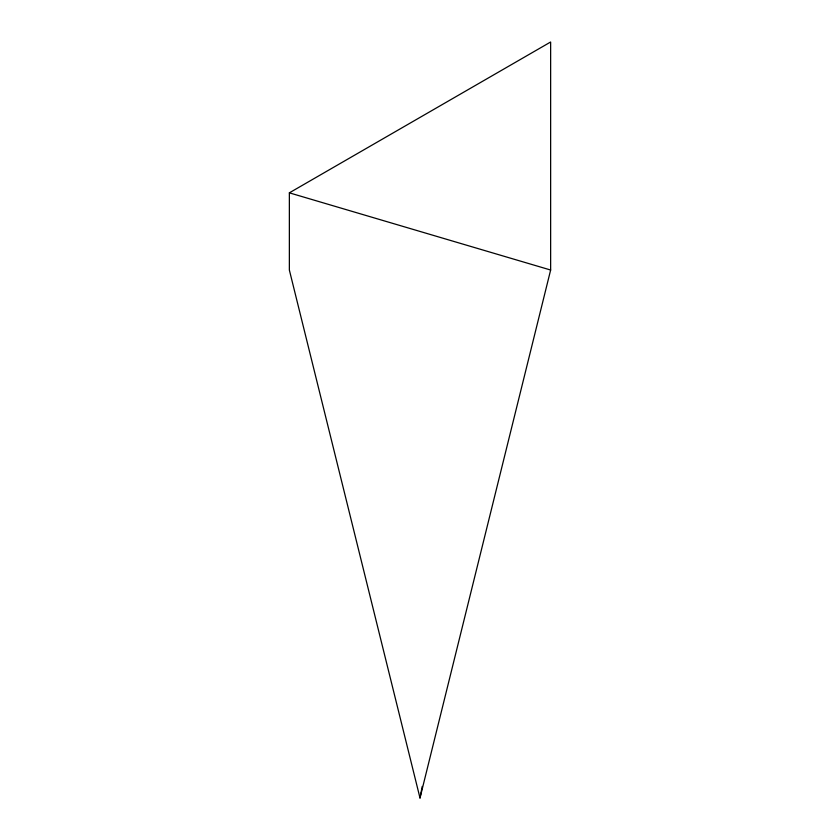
<?xml version="1.0" encoding="UTF-8"?>
<svg xmlns="http://www.w3.org/2000/svg" width="840" height="840" viewBox="0 0 840 840"><rect width="100%" height="100%" fill="white"/><g stroke="black" fill="none" stroke-linecap="round" stroke-linejoin="round"><path stroke-width="1.26" d="M420 798L550.641 270.029L550.641 42L289.359 192.843L289.359 270.029L420 798L422.226 786.408M289.359 192.843L550.641 270.029"/></g></svg>
